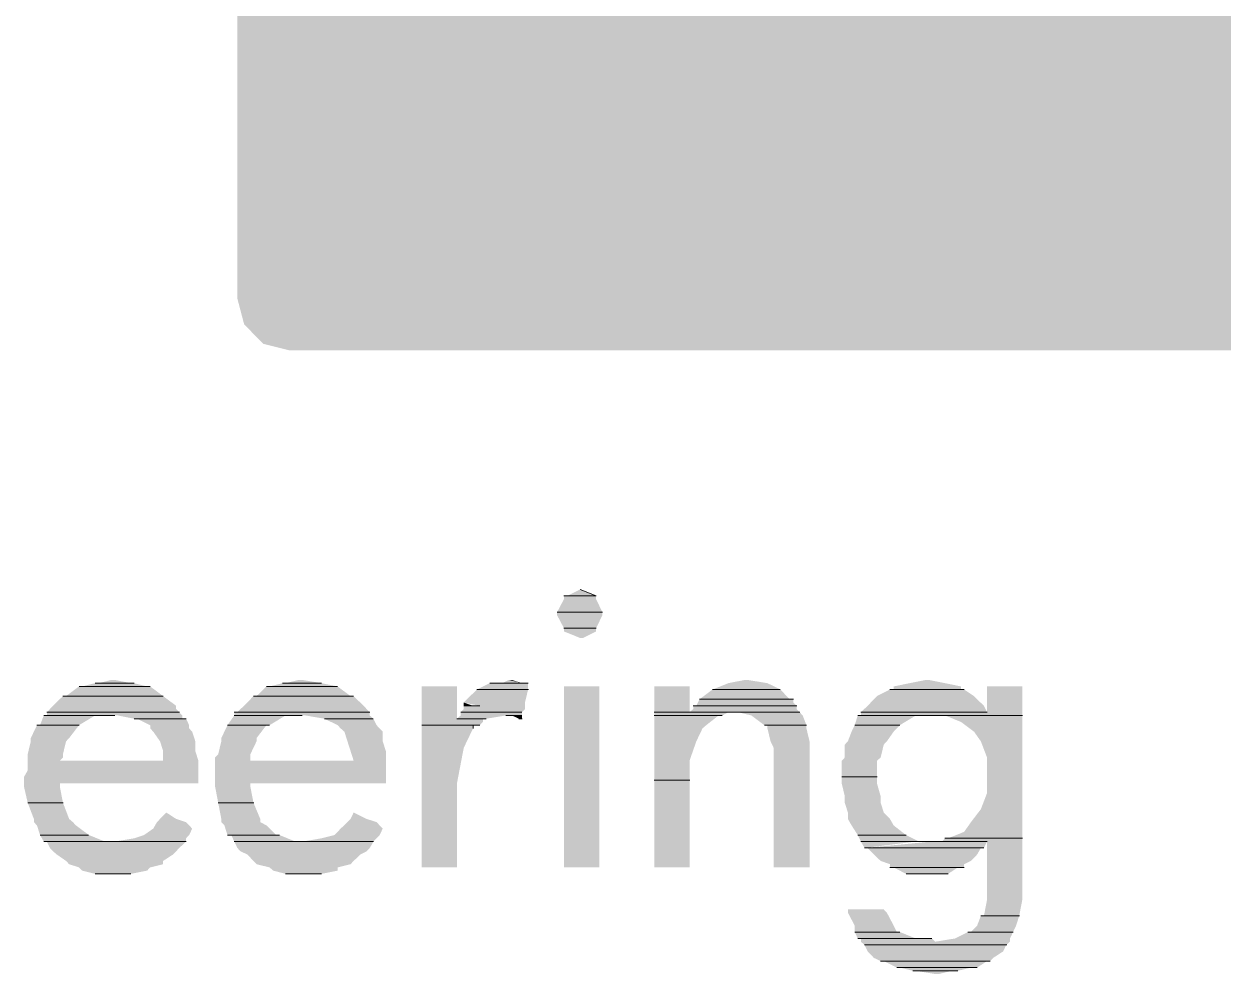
# Model space of a CAD drawing. Header units: inches. Extents: x 0.9 to 46, y 0.8 to 32.4.
# Drawn here: x 42.766 to 43.384, y 24.033 to 24.523 of the extents above; entities that cross this region are included whole.
import ezdxf

# ---------------------------------------------------------------- set-up
doc = ezdxf.new("R2010")
doc.units = ezdxf.units.IN
doc.header["$MEASUREMENT"] = 0
doc.layers.add('PDF_Geometry', color=7, linetype='Continuous')
doc.layers.add('PDF_Solid Fills', color=7, linetype='Continuous')

msp = doc.modelspace()

# ---------------------------------------------------------------- linework, layer by layer
at = {"layer": 'PDF_Geometry', "lineweight": 20}
for points in [[(43.0459, 24.22788), (43.0443, 24.22788), (43.06089, 24.22788)], [(43.0459, 24.22788), (43.0609, 24.22788)], [(43.0526, 24.23123), (43.06089, 24.22788), (43.06089, 24.22788)], [(43.04079, 24.21956), (43.06413, 24.21956)], [(43.04079, 24.21956), (43.06413, 24.21956)], [(43.0443, 24.21123), (43.06098, 24.21123)], [(43.0443, 24.21123), (43.06098, 24.21123)], [(42.79576, 24.18121), (42.79416, 24.18121), (42.83086, 24.18121)], [(42.79576, 24.18121), (42.83086, 24.18121)], [(42.80437, 24.1829), (42.80246, 24.1829), (42.82256, 24.1829)], [(42.80437, 24.1829), (42.82256, 24.1829)], [(42.89243, 24.18121), (42.89084, 24.18121), (42.92753, 24.18121)], [(42.89243, 24.18121), (42.92744, 24.18121)], [(42.90073, 24.1829), (42.89913, 24.1829), (42.91924, 24.1829)], [(42.90073, 24.1829), (42.91906, 24.1829)], [(42.99932, 24.17958), (43.02598, 24.17958)], [(42.99932, 24.17958), (43.02598, 24.17958)], [(43.00761, 24.1829), (43.00602, 24.1829), (43.0258, 24.1829)], [(43.0124, 24.1829), (43.00761, 24.1829), (43.0242, 24.1829)], [(43.00761, 24.1829), (43.0258, 24.1829)], [(43.0124, 24.1829), (43.0242, 24.1829)], [(43.12088, 24.17958), (43.15587, 24.17958)], [(43.12088, 24.17958), (43.15587, 24.17958)], [(43.21436, 24.17958), (43.21245, 24.17958), (43.25073, 24.17958)], [(43.21436, 24.17958), (43.25073, 24.17958)], [(42.78746, 24.17623), (42.78587, 24.17623), (42.83755, 24.17623)], [(42.78746, 24.17623), (42.83745, 24.17623)], [(42.88573, 24.17623), (42.88414, 24.17623), (42.93582, 24.17623)], [(42.88573, 24.17623), (42.93582, 24.17623)], [(42.99262, 24.17122), (43.00094, 24.17122)], [(42.99262, 24.17122), (43.00091, 24.17122)], [(43.11258, 24.17122), (43.11099, 24.17122), (43.14417, 24.17122)], [(43.11258, 24.17122), (43.14768, 24.17122), (43.14417, 24.17122)], [(43.11418, 24.17457), (43.16251, 24.17457)], [(43.11418, 24.17457), (43.16268, 24.17457)], [(43.14768, 24.17122), (43.14417, 24.17122), (43.16427, 24.17122)], [(43.14768, 24.17122), (43.16434, 24.17122)], [(42.77757, 24.16624), (42.77598, 24.16624), (42.80246, 24.16624)], [(42.77757, 24.1679), (42.78257, 24.1679)], [(42.77757, 24.1679), (42.84585, 24.1679)], [(42.77757, 24.1679), (42.84591, 24.1679)], [(42.77757, 24.1679), (42.78758, 24.1679)], [(42.77757, 24.1679), (42.78746, 24.1679)], [(42.77757, 24.16624), (42.81267, 24.16624), (42.80246, 24.16624)], [(42.78268, 24.1679), (42.84585, 24.1679)], [(42.78268, 24.1679), (42.84601, 24.1679)], [(42.82256, 24.16455), (42.84936, 24.16455)], [(42.82256, 24.16455), (42.84936, 24.16455)], [(42.87584, 24.1679), (42.87425, 24.1679), (42.87935, 24.1679)], [(42.87425, 24.1679), (42.88425, 24.1679)], [(42.87425, 24.1679), (42.88414, 24.1679)], [(42.87425, 24.1679), (42.88591, 24.1679)], [(42.87425, 24.1679), (42.88573, 24.1679)], [(42.87425, 24.16624), (42.90092, 24.16624)], [(42.87425, 24.16624), (42.90934, 24.16624), (42.90073, 24.16624)], [(42.87584, 24.1679), (42.94412, 24.1679)], [(42.87584, 24.1679), (42.94418, 24.1679)], [(42.88414, 24.1679), (42.94412, 24.1679)], [(42.88414, 24.1679), (42.94414, 24.1679)], [(42.92083, 24.16455), (42.94583, 24.16455)], [(42.92083, 24.16455), (42.94583, 24.16455)], [(42.98911, 24.16455), (43.00244, 24.16455)], [(42.98911, 24.16455), (43.0041, 24.16455), (43.00251, 24.16455)], [(42.99102, 24.1679), (43.00936, 24.1679)], [(42.99102, 24.1679), (43.00936, 24.1679)], [(42.99102, 24.1679), (43.01103, 24.1679)], [(42.99102, 24.1679), (43.0108, 24.1679)], [(42.99102, 24.1679), (43.01103, 24.1679)], [(42.99102, 24.1679), (43.01103, 24.1679)], [(43.00921, 24.1679), (43.02254, 24.1679)], [(43.00921, 24.1679), (43.02254, 24.1679)], [(43.00921, 24.1679), (43.02261, 24.1679)], [(43.00921, 24.1679), (43.02254, 24.1679)], [(43.0108, 24.1679), (43.02247, 24.1679)], [(43.0108, 24.1679), (43.02247, 24.1679)], [(43.01431, 24.16624), (43.02261, 24.16624)], [(43.01431, 24.16624), (43.02265, 24.16624)], [(43.02101, 24.16455), (43.02268, 24.16455)], [(43.09089, 24.1679), (43.11088, 24.1679)], [(43.09089, 24.1679), (43.11099, 24.1679)], [(43.09089, 24.1679), (43.11088, 24.1679)], [(43.09089, 24.1679), (43.11088, 24.1679)], [(43.09089, 24.16624), (43.12089, 24.16624)], [(43.09089, 24.16624), (43.12088, 24.16624)], [(43.09089, 24.16624), (43.12421, 24.16624)], [(43.09089, 24.16624), (43.12407, 24.16624)], [(43.10907, 24.1679), (43.13241, 24.1679)], [(43.10907, 24.1679), (43.13428, 24.1679), (43.13268, 24.1679)], [(43.10907, 24.1679), (43.13074, 24.1679)], [(43.10907, 24.1679), (43.13268, 24.1679), (43.13077, 24.1679)], [(43.10907, 24.1679), (43.13077, 24.1679)], [(43.10907, 24.1679), (43.13074, 24.1679)], [(43.11099, 24.1679), (43.12932, 24.1679)], [(43.11099, 24.1679), (43.13077, 24.1679), (43.12917, 24.1679)], [(43.11928, 24.16624), (43.12598, 24.16624)], [(43.11928, 24.16624), (43.12595, 24.16624)], [(43.12088, 24.16624), (43.12598, 24.16624), (43.12407, 24.16624)], [(43.13428, 24.1679), (43.13268, 24.1679), (43.16587, 24.1679)], [(43.13268, 24.1679), (43.16587, 24.1679)], [(43.13268, 24.1679), (43.16601, 24.1679)], [(43.13428, 24.1679), (43.16595, 24.1679)], [(43.19745, 24.16624), (43.19586, 24.16624), (43.22585, 24.16624)], [(43.19745, 24.1679), (43.26245, 24.1679)], [(43.19745, 24.1679), (43.26245, 24.1679)], [(43.19745, 24.1679), (43.26079, 24.1679)], [(43.19745, 24.1679), (43.26254, 24.1679), (43.26094, 24.1679)], [(43.19745, 24.16624), (43.23412, 24.16624)], [(43.19745, 24.16624), (43.23412, 24.16624)], [(43.19745, 24.16624), (43.23414, 24.16624), (43.22585, 24.16624)], [(43.23414, 24.16624), (43.28073, 24.16624)], [(43.23414, 24.16624), (43.2808, 24.16624)], [(43.23574, 24.16624), (43.28073, 24.16624)], [(43.23574, 24.16624), (43.28073, 24.16624)], [(43.26094, 24.1679), (43.2626, 24.1679)], [(42.77406, 24.16123), (42.77247, 24.16123), (42.79416, 24.16123)], [(42.77406, 24.16123), (42.79407, 24.16123)], [(42.87074, 24.16123), (42.89074, 24.16123)], [(42.87074, 24.16123), (42.89243, 24.16123), (42.89084, 24.16123)], [(42.97092, 24.16123), (42.99426, 24.16123)], [(42.97092, 24.16123), (42.99426, 24.16123)], [(42.97092, 24.16123), (42.99592, 24.16123)], [(42.97092, 24.16123), (42.99581, 24.16123)], [(42.97092, 24.16123), (42.99592, 24.16123)], [(42.97092, 24.16123), (42.99592, 24.16123)], [(42.97092, 24.16123), (42.99592, 24.16123)], [(42.97092, 24.16123), (42.99592, 24.16123)], [(42.97092, 24.16123), (42.99759, 24.16123)], [(42.97092, 24.16123), (42.9974, 24.16123)], [(42.97092, 24.16123), (42.99759, 24.16123)], [(42.97092, 24.16123), (42.99759, 24.16123)], [(42.99421, 24.16123), (43.00087, 24.16123)], [(42.99421, 24.16123), (43.00087, 24.16123)], [(42.99421, 24.16123), (42.99932, 24.16123)], [(42.99421, 24.16123), (43.00091, 24.16123), (42.99932, 24.16123)], [(42.99581, 24.16123), (42.99915, 24.16123)], [(42.99581, 24.16123), (42.99915, 24.16123)], [(42.99581, 24.16123), (42.99915, 24.16123)], [(42.99581, 24.16123), (42.99915, 24.16123)], [(42.99581, 24.16123), (42.99932, 24.16123)], [(42.99581, 24.16123), (42.99915, 24.16123)], [(42.9974, 24.15957), (42.9974, 24.16124)], [(42.9974, 24.16123), (42.99907, 24.16123)], [(43.14768, 24.16123), (43.16937, 24.16123)], [(43.14768, 24.16123), (43.16935, 24.16123)], [(43.19426, 24.16123), (43.21759, 24.16123)], [(43.19426, 24.16123), (43.21759, 24.16123)], [(43.18756, 24.13456), (43.20589, 24.13456)], [(43.18756, 24.13456), (43.20589, 24.13456)], [(43.09089, 24.1329), (43.10922, 24.1329)], [(43.09089, 24.1329), (43.10922, 24.1329)], [(42.76768, 24.12122), (42.78602, 24.12122)], [(42.76768, 24.12122), (42.78602, 24.12122)], [(42.86595, 24.12122), (42.88429, 24.12122)], [(42.86595, 24.12122), (42.88429, 24.12122)], [(42.77406, 24.10457), (42.79907, 24.10457)], [(42.77406, 24.10457), (42.79907, 24.10457)], [(42.87074, 24.10457), (42.89754, 24.10457)], [(42.87074, 24.10457), (42.89754, 24.10457)], [(43.19586, 24.10457), (43.22086, 24.10457)], [(43.19586, 24.10457), (43.22086, 24.10457)], [(43.24244, 24.10288), (43.24084, 24.10288), (43.25073, 24.10288)], [(43.24244, 24.10288), (43.28073, 24.10288)], [(43.24244, 24.10288), (43.28076, 24.10288)], [(42.77598, 24.10122), (42.81264, 24.10122)], [(42.77598, 24.10122), (42.81267, 24.10122)], [(42.77598, 24.10122), (42.84936, 24.10122)], [(42.77598, 24.10122), (42.84936, 24.10122)], [(42.81267, 24.10122), (42.84932, 24.10122)], [(42.87425, 24.10122), (42.90926, 24.10122)], [(42.87425, 24.10122), (42.90934, 24.10122)], [(42.87425, 24.10122), (42.94592, 24.10122)], [(42.87425, 24.10122), (42.94603, 24.10122)], [(42.90934, 24.10122), (42.94601, 24.10122)], [(43.19745, 24.10122), (43.23412, 24.10122)], [(43.19745, 24.10122), (43.23414, 24.10122)], [(43.19745, 24.10122), (43.22578, 24.10122)], [(43.19745, 24.10122), (43.23414, 24.10122), (43.22585, 24.10122)], [(43.19937, 24.0979), (43.25935, 24.0979)], [(43.19937, 24.0979), (43.26094, 24.0979), (43.25935, 24.0979)], [(43.23925, 24.10122), (43.23414, 24.10122), (43.26254, 24.10122)], [(43.23925, 24.10122), (43.26258, 24.10122)], [(42.80246, 24.08456), (42.82096, 24.08456)], [(42.80246, 24.08456), (42.82079, 24.08456)], [(42.80597, 24.08456), (42.82096, 24.08456), (42.81267, 24.08456)], [(42.90073, 24.08456), (42.91764, 24.08456)], [(42.90073, 24.08456), (42.91924, 24.08456), (42.91764, 24.08456)], [(42.90424, 24.08456), (42.91764, 24.08456), (42.90934, 24.08456)], [(43.21245, 24.08788), (43.24754, 24.08788)], [(43.21245, 24.08788), (43.25073, 24.08788), (43.24754, 24.08788)], [(43.22074, 24.08456), (43.23925, 24.08456)], [(43.22074, 24.08456), (43.24244, 24.08456), (43.23925, 24.08456)], [(43.22266, 24.08456), (43.23414, 24.08456)], [(43.22266, 24.08456), (43.23925, 24.08456), (43.23414, 24.08456)], [(43.26094, 24.0629), (43.25935, 24.0629), (43.27913, 24.0629)], [(43.26094, 24.0629), (43.27927, 24.0629)], [(43.19426, 24.05457), (43.21759, 24.05457)], [(43.19426, 24.05457), (43.21755, 24.05457)], [(43.25425, 24.05457), (43.25265, 24.05457), (43.27594, 24.05457)], [(43.25425, 24.05457), (43.27591, 24.05457)], [(43.19586, 24.05122), (43.23414, 24.05122)], [(43.19586, 24.05122), (43.23414, 24.05122)], [(43.19937, 24.0479), (43.2727, 24.0479)], [(43.19937, 24.0479), (43.2727, 24.0479)], [(43.20766, 24.03958), (43.26254, 24.03958)], [(43.20766, 24.03958), (43.26413, 24.03958), (43.26254, 24.03958)], [(43.21596, 24.03623), (43.25425, 24.03623)], [(43.21596, 24.03623), (43.25744, 24.03623), (43.25425, 24.03623)], [(43.22425, 24.03457), (43.24435, 24.03457)], [(43.22425, 24.03457), (43.24754, 24.03457), (43.24435, 24.03457)]]:
    msp.add_lwpolyline(points, close=True, dxfattribs=at)
at = {"layer": 'PDF_Solid Fills', "color": 9, "lineweight": 20, "true_color": 0xc0c0c0, "transparency": 33554559}
for points in [[(42.87584, 24.53287), (42.87584, 24.38122), (43.45078, 24.38122)], [(42.87584, 24.53287), (43.45078, 24.53287), (43.45078, 24.38122)], [(42.87584, 24.38122), (42.87935, 24.36789), (43.45078, 24.36789)], [(42.87584, 24.38122), (43.45078, 24.38122), (43.45078, 24.36789)], [(42.87935, 24.36789), (42.88924, 24.3579), (43.45078, 24.3579)], [(42.87935, 24.36789), (43.45078, 24.36789), (43.45078, 24.3579)], [(42.88924, 24.3579), (42.90264, 24.35455), (43.45078, 24.35455)], [(42.88924, 24.3579), (43.45078, 24.3579), (43.45078, 24.35455)], [(43.0443, 24.22788), (43.0443, 24.22622), (43.06089, 24.22622)], [(43.0443, 24.22788), (43.06089, 24.22788), (43.06089, 24.22622)], [(43.0526, 24.23123), (43.0459, 24.22788), (43.06089, 24.22788)], [(43.0443, 24.22622), (43.04079, 24.21956), (43.06409, 24.21956)], [(43.0443, 24.22622), (43.06089, 24.22622), (43.06409, 24.21956)], [(43.04079, 24.21956), (43.04079, 24.2179), (43.06409, 24.2179)], [(43.04079, 24.21956), (43.06409, 24.21956), (43.06409, 24.2179)], [(43.04079, 24.2179), (43.0443, 24.21123), (43.06089, 24.21123)], [(43.04079, 24.2179), (43.06409, 24.2179), (43.06089, 24.21123)], [(43.0443, 24.21123), (43.0443, 24.20957), (43.06089, 24.20957)], [(43.0443, 24.21123), (43.06089, 24.21123), (43.06089, 24.20957)], [(43.0443, 24.20957), (43.0526, 24.20622), (43.0542, 24.20622)], [(43.0443, 24.20957), (43.06089, 24.20957), (43.0542, 24.20622)], [(42.81076, 24.18455), (42.80437, 24.1829), (42.82096, 24.1829)], [(42.81076, 24.18455), (42.81267, 24.18455), (42.82096, 24.1829)], [(42.90743, 24.18455), (42.90073, 24.1829), (42.91924, 24.1829)], [(42.90743, 24.18455), (42.90934, 24.18455), (42.91924, 24.1829)], [(43.01591, 24.18455), (43.0124, 24.1829), (43.02261, 24.1829)], [(43.01591, 24.18455), (43.0175, 24.18455), (43.02261, 24.1829)], [(43.13747, 24.18455), (43.12917, 24.1829), (43.14927, 24.1829)], [(43.13747, 24.18455), (43.13906, 24.18455), (43.14927, 24.1829)], [(43.23095, 24.18455), (43.22266, 24.1829), (43.24084, 24.1829)], [(43.23095, 24.18455), (43.23255, 24.18455), (43.24084, 24.1829)], [(42.79416, 24.18121), (42.78746, 24.17623), (42.83755, 24.17623)], [(42.79416, 24.18121), (42.83086, 24.18121), (42.83755, 24.17623)], [(42.80246, 24.1829), (42.79576, 24.18121), (42.82926, 24.18121)], [(42.80246, 24.1829), (42.82256, 24.1829), (42.82926, 24.18121)], [(42.89084, 24.18121), (42.88573, 24.17623), (42.93423, 24.17623)], [(42.89084, 24.18121), (42.92753, 24.18121), (42.93423, 24.17623)], [(42.89913, 24.1829), (42.89243, 24.18121), (42.92753, 24.18121)], [(42.89913, 24.1829), (42.91924, 24.1829), (42.92753, 24.18121)], [(42.97092, 24.18121), (42.97092, 24.16455), (42.98911, 24.16455)], [(42.97092, 24.18121), (42.98911, 24.18121), (42.98911, 24.16455)], [(42.99932, 24.17958), (42.99262, 24.17291), (43.0242, 24.17291)], [(43.00602, 24.1829), (42.99932, 24.17958), (43.0258, 24.17958)], [(42.99932, 24.17958), (43.0258, 24.17958), (43.0242, 24.17291)], [(43.00602, 24.1829), (43.0258, 24.1829), (43.0258, 24.17958)], [(43.0443, 24.18121), (43.0443, 24.08788), (43.06249, 24.08788)], [(43.0443, 24.18121), (43.06249, 24.18121), (43.06249, 24.08788)], [(43.09089, 24.18121), (43.09089, 24.1679), (43.10907, 24.1679)], [(43.09089, 24.18121), (43.10907, 24.18121), (43.10907, 24.1679)], [(43.12088, 24.17958), (43.11418, 24.17457), (43.16076, 24.17457)], [(43.12917, 24.1829), (43.12088, 24.17958), (43.15597, 24.17958)], [(43.12088, 24.17958), (43.15597, 24.17958), (43.16076, 24.17457)], [(43.12917, 24.1829), (43.14927, 24.1829), (43.15597, 24.17958)], [(43.21245, 24.17958), (43.20575, 24.17623), (43.25584, 24.17623)], [(43.21245, 24.17958), (43.25073, 24.17958), (43.25584, 24.17623)], [(43.22266, 24.1829), (43.21436, 24.18121), (43.24914, 24.18121)], [(43.21436, 24.18121), (43.21436, 24.17958), (43.24914, 24.17958)], [(43.21436, 24.18121), (43.24914, 24.18121), (43.24914, 24.17958)], [(43.22266, 24.1829), (43.24084, 24.1829), (43.24914, 24.18121)], [(43.26254, 24.18121), (43.26254, 24.1679), (43.28073, 24.1679)], [(43.26254, 24.18121), (43.28073, 24.18121), (43.28073, 24.1679)], [(42.78076, 24.17122), (42.77917, 24.16956), (42.84426, 24.16956)], [(42.78587, 24.17623), (42.78076, 24.17122), (42.84426, 24.17122)], [(42.78076, 24.17122), (42.84426, 24.17122), (42.84426, 24.16956)], [(42.78587, 24.17623), (42.83755, 24.17623), (42.84426, 24.17122)], [(42.87935, 24.17122), (42.87744, 24.16956), (42.94253, 24.16956)], [(42.88414, 24.17623), (42.87935, 24.17122), (42.94093, 24.17122)], [(42.87935, 24.17122), (42.94093, 24.17122), (42.94253, 24.16956)], [(42.88414, 24.17623), (42.93582, 24.17623), (42.94093, 24.17122)], [(42.99262, 24.17291), (42.99262, 24.17122), (42.9974, 24.17122)], [(42.99262, 24.17291), (43.00091, 24.17122), (43.0242, 24.17122)], [(42.99262, 24.17291), (43.0242, 24.17291), (43.0242, 24.17122)], [(42.99262, 24.17122), (42.99262, 24.16956), (43.00251, 24.16956)], [(42.99262, 24.17122), (43.00091, 24.17122), (43.00251, 24.16956)], [(43.00091, 24.17122), (43.00251, 24.16956), (43.0242, 24.16956)], [(43.00091, 24.17122), (43.0242, 24.17122), (43.0242, 24.16956)], [(43.11099, 24.17122), (43.11099, 24.16956), (43.14258, 24.16956)], [(43.11099, 24.17122), (43.14417, 24.17122), (43.14258, 24.16956)], [(43.11418, 24.17457), (43.11258, 24.17122), (43.14768, 24.17122)], [(43.11418, 24.17457), (43.16268, 24.17457), (43.14768, 24.17122)], [(43.14417, 24.17122), (43.14258, 24.16956), (43.16427, 24.16956)], [(43.14417, 24.17122), (43.16427, 24.17122), (43.16427, 24.16956)], [(43.15406, 24.17291), (43.14768, 24.17122), (43.16427, 24.17122)], [(43.16268, 24.17457), (43.15406, 24.17291), (43.16268, 24.17291)], [(43.15406, 24.17291), (43.16268, 24.17291), (43.16427, 24.17122)], [(43.20096, 24.17122), (43.19745, 24.1679), (43.26254, 24.1679)], [(43.20415, 24.17457), (43.20096, 24.17122), (43.26094, 24.17122)], [(43.20096, 24.17122), (43.26094, 24.17122), (43.26254, 24.1679)], [(43.20575, 24.17623), (43.20415, 24.17457), (43.25744, 24.17457)], [(43.20415, 24.17457), (43.25744, 24.17457), (43.26094, 24.17122)], [(43.20575, 24.17623), (43.25584, 24.17623), (43.25744, 24.17457)], [(42.77598, 24.16624), (42.77406, 24.16123), (42.79416, 24.16123)], [(42.77598, 24.16624), (42.80246, 24.16624), (42.79416, 24.16123)], [(42.77917, 24.16956), (42.77757, 24.1679), (42.84585, 24.1679)], [(42.77757, 24.1679), (42.77757, 24.16624), (42.81267, 24.16624)], [(42.77757, 24.1679), (42.78746, 24.1679), (42.81267, 24.16624)], [(42.77917, 24.16956), (42.84426, 24.16956), (42.84585, 24.1679)], [(42.78746, 24.1679), (42.81267, 24.16624), (42.84745, 24.16624)], [(42.78746, 24.1679), (42.84585, 24.1679), (42.84745, 24.16624)], [(42.81426, 24.16624), (42.82256, 24.16455), (42.84745, 24.16455)], [(42.81426, 24.16624), (42.84745, 24.16624), (42.84745, 24.16455)], [(42.82415, 24.16455), (42.83086, 24.16123), (42.85096, 24.16123)], [(42.82415, 24.16455), (42.84936, 24.16455), (42.85096, 24.16123)], [(42.87425, 24.16624), (42.87074, 24.16123), (42.89243, 24.16123)], [(42.87425, 24.1679), (42.87425, 24.16624), (42.90934, 24.16624)], [(42.87425, 24.1679), (42.88573, 24.1679), (42.90934, 24.16624)], [(42.87425, 24.16624), (42.90073, 24.16624), (42.89243, 24.16123)], [(42.87744, 24.16956), (42.87584, 24.1679), (42.94412, 24.1679)], [(42.87744, 24.16956), (42.94253, 24.16956), (42.94412, 24.1679)], [(42.88573, 24.1679), (42.90934, 24.16624), (42.94412, 24.16624)], [(42.88573, 24.1679), (42.94412, 24.1679), (42.94412, 24.16624)], [(42.91094, 24.16624), (42.92083, 24.16455), (42.94603, 24.16455)], [(42.91094, 24.16624), (42.94412, 24.16624), (42.94603, 24.16455)], [(42.92083, 24.16455), (42.92753, 24.16123), (42.94763, 24.16123)], [(42.92083, 24.16455), (42.94603, 24.16455), (42.94763, 24.16123)], [(42.97092, 24.16455), (42.97092, 24.16289), (42.99102, 24.16289)], [(42.97092, 24.16455), (42.98911, 24.16455), (42.99102, 24.16289)], [(42.99102, 24.16624), (42.98911, 24.16455), (43.0041, 24.16455)], [(42.98911, 24.16455), (42.99102, 24.16289), (43.00251, 24.16289)], [(42.98911, 24.16455), (43.00251, 24.16455), (43.00251, 24.16289)], [(42.99262, 24.16956), (42.99102, 24.1679), (43.00921, 24.1679)], [(42.99102, 24.1679), (42.99102, 24.16624), (43.01431, 24.16624)], [(42.99102, 24.1679), (43.0108, 24.1679), (43.01431, 24.16624)], [(42.99102, 24.16624), (43.01431, 24.16624), (43.0041, 24.16455)], [(42.99262, 24.16956), (43.00251, 24.16956), (43.00921, 24.1679)], [(43.00251, 24.16956), (43.00921, 24.1679), (43.02261, 24.1679)], [(43.00251, 24.16956), (43.0242, 24.16956), (43.02261, 24.1679)], [(43.0108, 24.1679), (43.01431, 24.16624), (43.02261, 24.16624)], [(43.0108, 24.1679), (43.02261, 24.1679), (43.02261, 24.16624)], [(43.0175, 24.16624), (43.02101, 24.16455), (43.02261, 24.16455)], [(43.0175, 24.16624), (43.02261, 24.16624), (43.02261, 24.16455)], [(43.09089, 24.1679), (43.09089, 24.16624), (43.11928, 24.16624)], [(43.09089, 24.1679), (43.11099, 24.1679), (43.11928, 24.16624)], [(43.09089, 24.16624), (43.09089, 24.16123), (43.11769, 24.16123)], [(43.09089, 24.16624), (43.12407, 24.16624), (43.11769, 24.16123)], [(43.11099, 24.16956), (43.10907, 24.1679), (43.13428, 24.1679)], [(43.11099, 24.16956), (43.14258, 24.16956), (43.13428, 24.1679)], [(43.11099, 24.1679), (43.11928, 24.16624), (43.12598, 24.16624)], [(43.11099, 24.1679), (43.12917, 24.1679), (43.12598, 24.16624)], [(43.14258, 24.16956), (43.13428, 24.1679), (43.16587, 24.1679)], [(43.13428, 24.1679), (43.14098, 24.16624), (43.16746, 24.16624)], [(43.13428, 24.1679), (43.16587, 24.1679), (43.16746, 24.16624)], [(43.14098, 24.16624), (43.14768, 24.16123), (43.16937, 24.16123)], [(43.14098, 24.16624), (43.16746, 24.16624), (43.16937, 24.16123)], [(43.14258, 24.16956), (43.16427, 24.16956), (43.16587, 24.1679)], [(43.19586, 24.16624), (43.19426, 24.16123), (43.21755, 24.16123)], [(43.19586, 24.16624), (43.22585, 24.16624), (43.21755, 24.16123)], [(43.19745, 24.1679), (43.19745, 24.16624), (43.23414, 24.16624)], [(43.19745, 24.1679), (43.26094, 24.1679), (43.23414, 24.16624)], [(43.26094, 24.1679), (43.23414, 24.16624), (43.28073, 24.16624)], [(43.24084, 24.16624), (43.24914, 24.16289), (43.28073, 24.16289)], [(43.24084, 24.16624), (43.28073, 24.16624), (43.28073, 24.16289)], [(43.26094, 24.1679), (43.28073, 24.1679), (43.28073, 24.16624)], [(42.77247, 24.16123), (42.76928, 24.15456), (42.78906, 24.15456)], [(42.77247, 24.16123), (42.79416, 24.16123), (42.78906, 24.15456)], [(42.83086, 24.16123), (42.83086, 24.15957), (42.85096, 24.15957)], [(42.83086, 24.16123), (42.85096, 24.16123), (42.85096, 24.15957)], [(42.83086, 24.15957), (42.83245, 24.15788), (42.85255, 24.15788)], [(42.83086, 24.15957), (42.85096, 24.15957), (42.85255, 24.15788)], [(42.87074, 24.16123), (42.86755, 24.15456), (42.88573, 24.15456)], [(42.87074, 24.16123), (42.89084, 24.16123), (42.88573, 24.15456)], [(42.92753, 24.16123), (42.92912, 24.15957), (42.94922, 24.15957)], [(42.92753, 24.16123), (42.94763, 24.16123), (42.94922, 24.15957)], [(42.92912, 24.15957), (42.93104, 24.15788), (42.95082, 24.15788)], [(42.92912, 24.15957), (42.94922, 24.15957), (42.95082, 24.15788)], [(42.97092, 24.16289), (42.97092, 24.16123), (42.99421, 24.16123)], [(42.97092, 24.16289), (42.99102, 24.16289), (42.99421, 24.16123)], [(42.97092, 24.16123), (42.97092, 24.15957), (42.9974, 24.15957)], [(42.97092, 24.16123), (42.9974, 24.16123), (42.9974, 24.15957)], [(42.97092, 24.15957), (42.97092, 24.15622), (42.99581, 24.15622)], [(42.97092, 24.15957), (42.9974, 24.15957), (42.99581, 24.15622)], [(42.99102, 24.16289), (42.99421, 24.16123), (43.00091, 24.16123)], [(42.99102, 24.16289), (43.00251, 24.16289), (43.00091, 24.16123)], [(43.09089, 24.16123), (43.09089, 24.15957), (43.11577, 24.15957)], [(43.09089, 24.16123), (43.11769, 24.16123), (43.11577, 24.15957)], [(43.09089, 24.15957), (43.09089, 24.1529), (43.11258, 24.1529)], [(43.09089, 24.15957), (43.11577, 24.15957), (43.11258, 24.1529)], [(43.14927, 24.16123), (43.14927, 24.15957), (43.16937, 24.15957)], [(43.14927, 24.16123), (43.16937, 24.16123), (43.16937, 24.15957)], [(43.14927, 24.15957), (43.15087, 24.1529), (43.17097, 24.1529)], [(43.14927, 24.15957), (43.16937, 24.15957), (43.17097, 24.1529)], [(43.19426, 24.16123), (43.19266, 24.15788), (43.21436, 24.15788)], [(43.19426, 24.16123), (43.21755, 24.16123), (43.21436, 24.15788)], [(43.24914, 24.16289), (43.25584, 24.15788), (43.28073, 24.15788)], [(43.24914, 24.16289), (43.28073, 24.16289), (43.28073, 24.15788)], [(42.76928, 24.1529), (42.76768, 24.14624), (42.78587, 24.14624)], [(42.76928, 24.15456), (42.76928, 24.1529), (42.78746, 24.1529)], [(42.76928, 24.15456), (42.78906, 24.15456), (42.78746, 24.1529)], [(42.76928, 24.1529), (42.78746, 24.1529), (42.78587, 24.14624)], [(42.83245, 24.15788), (42.83596, 24.1529), (42.85415, 24.1529)], [(42.83245, 24.15788), (42.85255, 24.15788), (42.85415, 24.1529)], [(42.83596, 24.1529), (42.83755, 24.1479), (42.85415, 24.1479)], [(42.83596, 24.1529), (42.85415, 24.1529), (42.85415, 24.1479)], [(42.86755, 24.1529), (42.86595, 24.14624), (42.88254, 24.14624)], [(42.86755, 24.15456), (42.86755, 24.1529), (42.88573, 24.1529)], [(42.86755, 24.15456), (42.88573, 24.15456), (42.88573, 24.1529)], [(42.86755, 24.1529), (42.88573, 24.1529), (42.88254, 24.14624)], [(42.93104, 24.15788), (42.93263, 24.1529), (42.95082, 24.1529)], [(42.93104, 24.15788), (42.95082, 24.15788), (42.95082, 24.1529)], [(42.93263, 24.1529), (42.93423, 24.1479), (42.95242, 24.1479)], [(42.93263, 24.1529), (42.95082, 24.1529), (42.95242, 24.1479)], [(42.97092, 24.15622), (42.97092, 24.14956), (42.99262, 24.14956)], [(42.97092, 24.15622), (42.99581, 24.15622), (42.99262, 24.14956)], [(43.09089, 24.1529), (43.09089, 24.14289), (43.10907, 24.14289)], [(43.09089, 24.1529), (43.11258, 24.1529), (43.10907, 24.14289)], [(43.15087, 24.1529), (43.15246, 24.14956), (43.17097, 24.14956)], [(43.15087, 24.1529), (43.17097, 24.1529), (43.17097, 24.14956)], [(43.19075, 24.1529), (43.18916, 24.15121), (43.20926, 24.15121)], [(43.19266, 24.15788), (43.19075, 24.1529), (43.21085, 24.1529)], [(43.19075, 24.1529), (43.21085, 24.1529), (43.20926, 24.15121)], [(43.19266, 24.15788), (43.21436, 24.15788), (43.21085, 24.1529)], [(43.25584, 24.15788), (43.25935, 24.1529), (43.28073, 24.1529)], [(43.25584, 24.15788), (43.28073, 24.15788), (43.28073, 24.1529)], [(43.25935, 24.1529), (43.26254, 24.14455), (43.28073, 24.14455)], [(43.25935, 24.1529), (43.28073, 24.1529), (43.28073, 24.14455)], [(42.76768, 24.14624), (42.76768, 24.14455), (42.78587, 24.14455)], [(42.76768, 24.14624), (42.78587, 24.14624), (42.78587, 24.14455)], [(42.83755, 24.1479), (42.83755, 24.14289), (42.85574, 24.14289)], [(42.83755, 24.1479), (42.85415, 24.1479), (42.85574, 24.14289)], [(42.86595, 24.14624), (42.86436, 24.14455), (42.88254, 24.14455)], [(42.86595, 24.14624), (42.88254, 24.14624), (42.88254, 24.14455)], [(42.93423, 24.1479), (42.93582, 24.14289), (42.95242, 24.14289)], [(42.93423, 24.1479), (42.95242, 24.1479), (42.95242, 24.14289)], [(42.97092, 24.14956), (42.97092, 24.14123), (42.99102, 24.14123)], [(42.97092, 24.14956), (42.99262, 24.14956), (42.99102, 24.14123)], [(43.15246, 24.14956), (43.15246, 24.1479), (43.17097, 24.1479)], [(43.15246, 24.14956), (43.17097, 24.14956), (43.17097, 24.1479)], [(43.15246, 24.1479), (43.15246, 24.14289), (43.17097, 24.14289)], [(43.15246, 24.1479), (43.17097, 24.1479), (43.17097, 24.14289)], [(43.18916, 24.15121), (43.18916, 24.14455), (43.20766, 24.14455)], [(43.18916, 24.15121), (43.20926, 24.15121), (43.20766, 24.14455)], [(42.76768, 24.14455), (42.76768, 24.14289), (42.78427, 24.14289)], [(42.76768, 24.14455), (42.78587, 24.14455), (42.78427, 24.14289)], [(42.76768, 24.14289), (42.76768, 24.13957), (42.85574, 24.13957)], [(42.76768, 24.14289), (42.78427, 24.14289), (42.85574, 24.13957)], [(42.78427, 24.14289), (42.80437, 24.14123), (42.85574, 24.14123)], [(42.78427, 24.14289), (42.85574, 24.14289), (42.85574, 24.14123)], [(42.80437, 24.14123), (42.85574, 24.14123), (42.85574, 24.13957)], [(42.86436, 24.14455), (42.86436, 24.14289), (42.88254, 24.14289)], [(42.86436, 24.14455), (42.88254, 24.14455), (42.88254, 24.14289)], [(42.86436, 24.14289), (42.86436, 24.14123), (42.90264, 24.14123)], [(42.86436, 24.14289), (42.88254, 24.14289), (42.90264, 24.14123)], [(42.86436, 24.14123), (42.86436, 24.13957), (42.95242, 24.13957)], [(42.86436, 24.14123), (42.90264, 24.14123), (42.95242, 24.13957)], [(42.88254, 24.14289), (42.90264, 24.14123), (42.95242, 24.14123)], [(42.88254, 24.14289), (42.95242, 24.14289), (42.95242, 24.14123)], [(42.90264, 24.14123), (42.95242, 24.14123), (42.95242, 24.13957)], [(42.97092, 24.14123), (42.97092, 24.13124), (42.98911, 24.13124)], [(42.97092, 24.14123), (42.99102, 24.14123), (42.98911, 24.13124)], [(43.09089, 24.14289), (43.09089, 24.1329), (43.10907, 24.1329)], [(43.09089, 24.14289), (43.10907, 24.14289), (43.10907, 24.1329)], [(43.15246, 24.14289), (43.15246, 24.08788), (43.17097, 24.08788)], [(43.15246, 24.14289), (43.17097, 24.14289), (43.17097, 24.08788)], [(43.18916, 24.14455), (43.18756, 24.14289), (43.20575, 24.14289)], [(43.18756, 24.14289), (43.18756, 24.13456), (43.20575, 24.13456)], [(43.18756, 24.14289), (43.20575, 24.14289), (43.20575, 24.13456)], [(43.18916, 24.14455), (43.20766, 24.14455), (43.20575, 24.14289)], [(43.26254, 24.14455), (43.26254, 24.13456), (43.28073, 24.13456)], [(43.26254, 24.14455), (43.28073, 24.14455), (43.28073, 24.13456)], [(42.76768, 24.13788), (42.76577, 24.13456), (42.85574, 24.13456)], [(42.76577, 24.13456), (42.76577, 24.13124), (42.85574, 24.13124)], [(42.76577, 24.13456), (42.85574, 24.13456), (42.85574, 24.13124)], [(42.76768, 24.13957), (42.76768, 24.13788), (42.85574, 24.13788)], [(42.76768, 24.13957), (42.85574, 24.13957), (42.85574, 24.13788)], [(42.76768, 24.13788), (42.85574, 24.13788), (42.85574, 24.13456)], [(42.86436, 24.13957), (42.86436, 24.13788), (42.95242, 24.13788)], [(42.86436, 24.13957), (42.95242, 24.13957), (42.95242, 24.13788)], [(42.86436, 24.13788), (42.86436, 24.13456), (42.95242, 24.13456)], [(42.86436, 24.13788), (42.95242, 24.13788), (42.95242, 24.13456)], [(42.86436, 24.13456), (42.86436, 24.13124), (42.95242, 24.13124)], [(42.86436, 24.13456), (42.95242, 24.13456), (42.95242, 24.13124)], [(43.18756, 24.13456), (43.18756, 24.13124), (43.20575, 24.13124)], [(43.18756, 24.13456), (43.20575, 24.13456), (43.20575, 24.13124)], [(43.26254, 24.13456), (43.26254, 24.12623), (43.28073, 24.12623)], [(43.26254, 24.13456), (43.28073, 24.13456), (43.28073, 24.12623)], [(42.76577, 24.13124), (42.76577, 24.12955), (42.78427, 24.12955)], [(42.76577, 24.13124), (42.78427, 24.13124), (42.78427, 24.12955)], [(42.76577, 24.12955), (42.76768, 24.12122), (42.78587, 24.12122)], [(42.76577, 24.12955), (42.78427, 24.12955), (42.78587, 24.12122)], [(42.86436, 24.13124), (42.86436, 24.12955), (42.88254, 24.12955)], [(42.86436, 24.13124), (42.88254, 24.13124), (42.88254, 24.12955)], [(42.86436, 24.12955), (42.86595, 24.12122), (42.88414, 24.12122)], [(42.86436, 24.12955), (42.88254, 24.12955), (42.88414, 24.12122)], [(42.97092, 24.13124), (42.97092, 24.12789), (42.98911, 24.12789)], [(42.97092, 24.13124), (42.98911, 24.13124), (42.98911, 24.12789)], [(42.97092, 24.12789), (42.97092, 24.08788), (42.98911, 24.08788)], [(42.97092, 24.12789), (42.98911, 24.12789), (42.98911, 24.08788)], [(43.09089, 24.1329), (43.09089, 24.08788), (43.10907, 24.08788)], [(43.09089, 24.1329), (43.10907, 24.1329), (43.10907, 24.08788)], [(43.18756, 24.13124), (43.18916, 24.12457), (43.20766, 24.12457)], [(43.18756, 24.13124), (43.20575, 24.13124), (43.20766, 24.12457)], [(42.76768, 24.12122), (42.77087, 24.11289), (42.78906, 24.11289)], [(42.76768, 24.12122), (42.78587, 24.12122), (42.78906, 24.11289)], [(42.86595, 24.12122), (42.86755, 24.11289), (42.88765, 24.11289)], [(42.86595, 24.12122), (42.88414, 24.12122), (42.88765, 24.11289)], [(43.18916, 24.12457), (43.18916, 24.12122), (43.20766, 24.12122)], [(43.18916, 24.12457), (43.20766, 24.12457), (43.20766, 24.12122)], [(43.18916, 24.12122), (43.19075, 24.11621), (43.20926, 24.11621)], [(43.18916, 24.12122), (43.20766, 24.12122), (43.20926, 24.11621)], [(43.26254, 24.12623), (43.25935, 24.1179), (43.28073, 24.1179)], [(43.26254, 24.12623), (43.28073, 24.12623), (43.28073, 24.1179)], [(42.83915, 24.11621), (42.83596, 24.11289), (42.84426, 24.11289)], [(42.93582, 24.11621), (42.93423, 24.11289), (42.94253, 24.11289)], [(43.19075, 24.11621), (43.19075, 24.11289), (43.21245, 24.11289)], [(43.19075, 24.11621), (43.20926, 24.11621), (43.21245, 24.11289)], [(43.25935, 24.1179), (43.25425, 24.11124), (43.28073, 24.11124)], [(43.25935, 24.1179), (43.28073, 24.1179), (43.28073, 24.11124)], [(42.77087, 24.11289), (42.77087, 24.11124), (42.79097, 24.11124)], [(42.77087, 24.11289), (42.78906, 24.11289), (42.79097, 24.11124)], [(42.77087, 24.11124), (42.77247, 24.10955), (42.79257, 24.10955)], [(42.77087, 24.11124), (42.79097, 24.11124), (42.79257, 24.10955)], [(42.77247, 24.10955), (42.77406, 24.10457), (42.79927, 24.10457)], [(42.77247, 24.10955), (42.79257, 24.10955), (42.79927, 24.10457)], [(42.83436, 24.11124), (42.83245, 24.10789), (42.85255, 24.10789)], [(42.83596, 24.11289), (42.83436, 24.11124), (42.84936, 24.11124)], [(42.83436, 24.11124), (42.84936, 24.11124), (42.85255, 24.10789)], [(42.83596, 24.11289), (42.84426, 24.11289), (42.84936, 24.11124)], [(42.86755, 24.11289), (42.86755, 24.11124), (42.88765, 24.11124)], [(42.86755, 24.11289), (42.88765, 24.11289), (42.88765, 24.11124)], [(42.86755, 24.11124), (42.86914, 24.10955), (42.89084, 24.10955)], [(42.86755, 24.11124), (42.88765, 24.11124), (42.89084, 24.10955)], [(42.86914, 24.10955), (42.87074, 24.10457), (42.89594, 24.10457)], [(42.86914, 24.10955), (42.89084, 24.10955), (42.89594, 24.10457)], [(42.93263, 24.11124), (42.92912, 24.10789), (42.95082, 24.10789)], [(42.93423, 24.11289), (42.93263, 24.11124), (42.94763, 24.11124)], [(42.93263, 24.11124), (42.94763, 24.11124), (42.95082, 24.10789)], [(42.93423, 24.11289), (42.94253, 24.11289), (42.94763, 24.11124)], [(43.19075, 24.11289), (43.19266, 24.10955), (43.21436, 24.10955)], [(43.19075, 24.11289), (43.21245, 24.11289), (43.21436, 24.10955)], [(43.19266, 24.10955), (43.19586, 24.10457), (43.22074, 24.10457)], [(43.19266, 24.10955), (43.21436, 24.10955), (43.22074, 24.10457)], [(43.25425, 24.11124), (43.25073, 24.10623), (43.28073, 24.10623)], [(43.25425, 24.11124), (43.28073, 24.11124), (43.28073, 24.10623)], [(42.77406, 24.10457), (42.77598, 24.10122), (42.80757, 24.10122)], [(42.77406, 24.10457), (42.79927, 24.10457), (42.80757, 24.10122)], [(42.82256, 24.10288), (42.81267, 24.10122), (42.84936, 24.10122)], [(42.82767, 24.10457), (42.82256, 24.10288), (42.84936, 24.10288)], [(42.82256, 24.10288), (42.84936, 24.10288), (42.84936, 24.10122)], [(42.83245, 24.10789), (42.82767, 24.10457), (42.85096, 24.10457)], [(42.82767, 24.10457), (42.85096, 24.10457), (42.84936, 24.10288)], [(42.83245, 24.10789), (42.85255, 24.10789), (42.85096, 24.10457)], [(42.87265, 24.10457), (42.87425, 24.10122), (42.90583, 24.10122)], [(42.87265, 24.10457), (42.89754, 24.10457), (42.90583, 24.10122)], [(42.91924, 24.10288), (42.90934, 24.10122), (42.94603, 24.10122)], [(42.92593, 24.10457), (42.91924, 24.10288), (42.94763, 24.10288)], [(42.91924, 24.10288), (42.94763, 24.10288), (42.94603, 24.10122)], [(42.92912, 24.10789), (42.92593, 24.10457), (42.94922, 24.10457)], [(42.92593, 24.10457), (42.94922, 24.10457), (42.94763, 24.10288)], [(42.92912, 24.10789), (42.95082, 24.10789), (42.94922, 24.10457)], [(43.19586, 24.10457), (43.19745, 24.10122), (43.22744, 24.10122)], [(43.19586, 24.10457), (43.22074, 24.10457), (43.22744, 24.10122)], [(43.24084, 24.10288), (43.23925, 24.10122), (43.26254, 24.10122)], [(43.24084, 24.10288), (43.25073, 24.10288), (43.26254, 24.10122)], [(43.25073, 24.10623), (43.24244, 24.10288), (43.28073, 24.10288)], [(43.25073, 24.10623), (43.28073, 24.10623), (43.28073, 24.10288)], [(43.25073, 24.10288), (43.26254, 24.10122), (43.28073, 24.10122)], [(43.25073, 24.10288), (43.28073, 24.10288), (43.28073, 24.10122)], [(42.77757, 24.10122), (42.77917, 24.0979), (42.84585, 24.0979)], [(42.77757, 24.10122), (42.84936, 24.10122), (42.84585, 24.0979)], [(42.77917, 24.0979), (42.78076, 24.09621), (42.84426, 24.09621)], [(42.77917, 24.0979), (42.84585, 24.0979), (42.84426, 24.09621)], [(42.87425, 24.10122), (42.87584, 24.0979), (42.94412, 24.0979)], [(42.87425, 24.10122), (42.94603, 24.10122), (42.94412, 24.0979)], [(42.87584, 24.0979), (42.87744, 24.09621), (42.94253, 24.09621)], [(42.87584, 24.0979), (42.94412, 24.0979), (42.94253, 24.09621)], [(43.19745, 24.10122), (43.22585, 24.10122), (43.19937, 24.0979)], [(43.23414, 24.10122), (43.19937, 24.0979), (43.26094, 24.0979)], [(43.20096, 24.0979), (43.20415, 24.09455), (43.25744, 24.09455)], [(43.20096, 24.0979), (43.25935, 24.0979), (43.25744, 24.09455)], [(43.23414, 24.10122), (43.26254, 24.10122), (43.26094, 24.0979)], [(43.26254, 24.10122), (43.26254, 24.0829), (43.28073, 24.0829)], [(43.26254, 24.10122), (43.28073, 24.10122), (43.28073, 24.0829)], [(42.78076, 24.09621), (42.78268, 24.09455), (42.84266, 24.09455)], [(42.78076, 24.09621), (42.84426, 24.09621), (42.84266, 24.09455)], [(42.78268, 24.09455), (42.78746, 24.09123), (42.83755, 24.09123)], [(42.78268, 24.09455), (42.84266, 24.09455), (42.83755, 24.09123)], [(42.78746, 24.09123), (42.78906, 24.08954), (42.83755, 24.08954)], [(42.78746, 24.09123), (42.83755, 24.09123), (42.83755, 24.08954)], [(42.87744, 24.09621), (42.88095, 24.09455), (42.93934, 24.09455)], [(42.87744, 24.09621), (42.94253, 24.09621), (42.93934, 24.09455)], [(42.88095, 24.09455), (42.88414, 24.09123), (42.93582, 24.09123)], [(42.88095, 24.09455), (42.93934, 24.09455), (42.93582, 24.09123)], [(42.88414, 24.09123), (42.88573, 24.08954), (42.93423, 24.08954)], [(42.88414, 24.09123), (42.93582, 24.09123), (42.93423, 24.08954)], [(43.20415, 24.09455), (43.20766, 24.09123), (43.25425, 24.09123)], [(43.20415, 24.09455), (43.25744, 24.09455), (43.25425, 24.09123)], [(43.20766, 24.09123), (43.21245, 24.08954), (43.25073, 24.08954)], [(43.20766, 24.09123), (43.25425, 24.09123), (43.25073, 24.08954)], [(42.78906, 24.08954), (42.79416, 24.08788), (42.83086, 24.08788)], [(42.78906, 24.08954), (42.83755, 24.08954), (42.83086, 24.08788)], [(42.79416, 24.08788), (42.79576, 24.08622), (42.82926, 24.08622)], [(42.79416, 24.08788), (42.83086, 24.08788), (42.82926, 24.08622)], [(42.79576, 24.08622), (42.80246, 24.08456), (42.82096, 24.08456)], [(42.79576, 24.08622), (42.82926, 24.08622), (42.82096, 24.08456)], [(42.88573, 24.08954), (42.89243, 24.08788), (42.92753, 24.08788)], [(42.88573, 24.08954), (42.93423, 24.08954), (42.92753, 24.08788)], [(42.89243, 24.08788), (42.89435, 24.08622), (42.92753, 24.08622)], [(42.89243, 24.08788), (42.92753, 24.08788), (42.92753, 24.08622)], [(42.89435, 24.08622), (42.90073, 24.08456), (42.91924, 24.08456)], [(42.89435, 24.08622), (42.92753, 24.08622), (42.91924, 24.08456)], [(43.21245, 24.08954), (43.21245, 24.08788), (43.25073, 24.08788)], [(43.21245, 24.08954), (43.25073, 24.08954), (43.25073, 24.08788)], [(43.21436, 24.08788), (43.22074, 24.08456), (43.24244, 24.08456)], [(43.21436, 24.08788), (43.24754, 24.08788), (43.24244, 24.08456)], [(43.26254, 24.0829), (43.26254, 24.08124), (43.28073, 24.08124)], [(43.26254, 24.0829), (43.28073, 24.0829), (43.28073, 24.08124)], [(43.26254, 24.08124), (43.26254, 24.07288), (43.28073, 24.07288)], [(43.26254, 24.08124), (43.28073, 24.08124), (43.28073, 24.07288)], [(43.26254, 24.07288), (43.26254, 24.07123), (43.28073, 24.07123)], [(43.26254, 24.07288), (43.28073, 24.07288), (43.28073, 24.07123)], [(43.19075, 24.06622), (43.19075, 24.06456), (43.21085, 24.06456)], [(43.19075, 24.06622), (43.20926, 24.06622), (43.21085, 24.06456)], [(43.26254, 24.07123), (43.26094, 24.0629), (43.27913, 24.0629)], [(43.26254, 24.07123), (43.28073, 24.07123), (43.27913, 24.0629)], [(43.19075, 24.06456), (43.19426, 24.05789), (43.21436, 24.05789)], [(43.19075, 24.06456), (43.21085, 24.06456), (43.21436, 24.05789)], [(43.25935, 24.0629), (43.25744, 24.05789), (43.27754, 24.05789)], [(43.25935, 24.0629), (43.27913, 24.0629), (43.27754, 24.05789)], [(43.19426, 24.05789), (43.19426, 24.05457), (43.21596, 24.05457)], [(43.19426, 24.05789), (43.21436, 24.05789), (43.21596, 24.05457)], [(43.19426, 24.05457), (43.19586, 24.05122), (43.22585, 24.05122)], [(43.19426, 24.05457), (43.21755, 24.05457), (43.22585, 24.05122)], [(43.25265, 24.05457), (43.24595, 24.05122), (43.27435, 24.05122)], [(43.25265, 24.05457), (43.27594, 24.05457), (43.27435, 24.05122)], [(43.25744, 24.05789), (43.25425, 24.05457), (43.27594, 24.05457)], [(43.25744, 24.05789), (43.27754, 24.05789), (43.27594, 24.05457)], [(43.19745, 24.05122), (43.19745, 24.04956), (43.23574, 24.04956)], [(43.19745, 24.05122), (43.23414, 24.05122), (43.23574, 24.04956)], [(43.19745, 24.04956), (43.23574, 24.04956), (43.19937, 24.0479)], [(43.23574, 24.04956), (43.19937, 24.0479), (43.27243, 24.0479)], [(43.19937, 24.0479), (43.20096, 24.04455), (43.27083, 24.04455)], [(43.19937, 24.0479), (43.27243, 24.0479), (43.27083, 24.04455)], [(43.24595, 24.05122), (43.23574, 24.04956), (43.27435, 24.04956)], [(43.23574, 24.04956), (43.27435, 24.04956), (43.27243, 24.0479)], [(43.24595, 24.05122), (43.27435, 24.05122), (43.27435, 24.04956)], [(43.20096, 24.04455), (43.20415, 24.04123), (43.26573, 24.04123)], [(43.20096, 24.04455), (43.27083, 24.04455), (43.26573, 24.04123)], [(43.20415, 24.04123), (43.20766, 24.03958), (43.26413, 24.03958)], [(43.20415, 24.04123), (43.26573, 24.04123), (43.26413, 24.03958)], [(43.20926, 24.03958), (43.21596, 24.03623), (43.25744, 24.03623)], [(43.20926, 24.03958), (43.26254, 24.03958), (43.25744, 24.03623)], [(43.21755, 24.03623), (43.22425, 24.03457), (43.24754, 24.03457)], [(43.21755, 24.03623), (43.25425, 24.03623), (43.24754, 24.03457)], [(43.22585, 24.03457), (43.23574, 24.03291), (43.23765, 24.03291)], [(43.22585, 24.03457), (43.24435, 24.03457), (43.23765, 24.03291)]]:
    msp.add_solid(points, dxfattribs=at)

doc.saveas('drawing.dxf')
